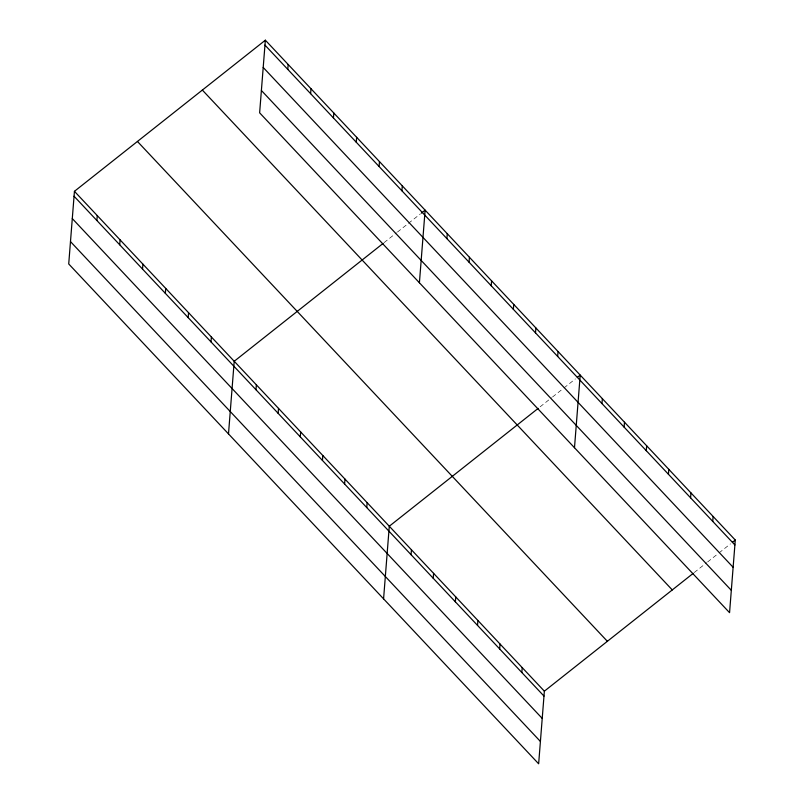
<?xml version="1.0" encoding="UTF-8"?>
<svg xmlns="http://www.w3.org/2000/svg" width="804" height="804" viewBox="0 0 804 804"><rect width="100%" height="100%" fill="white"/><g stroke="black" fill="none" stroke-linecap="round" stroke-linejoin="round"><path stroke-width="0.6" stroke-dasharray="4.02 3.01" d="M384.081 242.637L396.483 232.818M397.437 232.065L420.351 213.924M540.107 406.834L551.564 397.769M552.519 397.015L563.021 388.704M563.976 387.95L575.433 378.875M694.234 572.538L706.646 562.72M707.6 561.966L718.093 553.654M719.047 552.901L730.504 543.826"/><path stroke-width="1.21" d="M265.35 40.2L259.632 112.821L729.56 612.678L735.278 540.047L265.35 40.2L74.44 191.322L68.722 263.953L538.65 763.8L544.368 691.179L693.279 573.302M96.872 220.507L97.264 215.603M119.706 244.788L120.087 239.883M142.529 269.059L142.911 264.154M165.353 293.339L165.735 288.435M188.176 317.62L188.558 312.716M211 341.901L211.392 336.997M228.497 433.899L234.215 361.277L383.126 243.401M255.984 389.739L256.365 384.835M287.782 69.385L288.174 64.481M278.134 413.306L278.526 408.402M310.615 93.666L310.997 88.762M300.294 436.873L300.676 431.969M333.439 117.937L333.821 113.032M322.444 460.431L322.826 455.526M356.262 142.218L356.644 137.313M344.594 483.998L344.986 479.094M379.086 166.498L379.478 161.594M366.755 507.565L367.137 502.661M401.91 190.779L402.301 185.875M383.578 598.849L389.287 526.228L538.198 408.352M419.407 282.777L425.125 210.145L421.306 213.171M411.055 554.69L411.447 549.785M446.893 238.617L447.275 233.713M433.215 578.257L433.597 573.352M469.044 262.184L469.435 257.28M455.365 601.824L455.757 596.92M491.204 285.752L491.586 280.847M477.526 625.381L477.908 620.477M513.354 309.309L513.736 304.404M499.676 648.949L500.058 644.044M535.504 332.876L535.896 327.972M521.826 672.516L522.218 667.611M557.664 356.443L558.046 351.539M574.488 447.727L580.207 375.096L577.342 377.367M601.965 403.568L602.357 398.663M624.125 427.135L624.507 422.231M646.275 450.702L646.667 445.798M668.436 474.259L668.817 469.355M690.586 497.827L690.968 492.922M712.736 521.394L713.128 516.49M732.414 542.318L735.278 540.047M264.958 45.104L734.896 544.951M263.199 67.456L733.137 567.302M261.39 90.48L731.318 590.327M202.347 90.068L672.275 589.925M137.434 141.454L607.372 641.301M74.44 191.322L544.368 691.179M74.048 196.226L543.986 696.083M72.29 218.577L542.228 718.424M70.481 241.602L540.409 741.449"/></g></svg>
